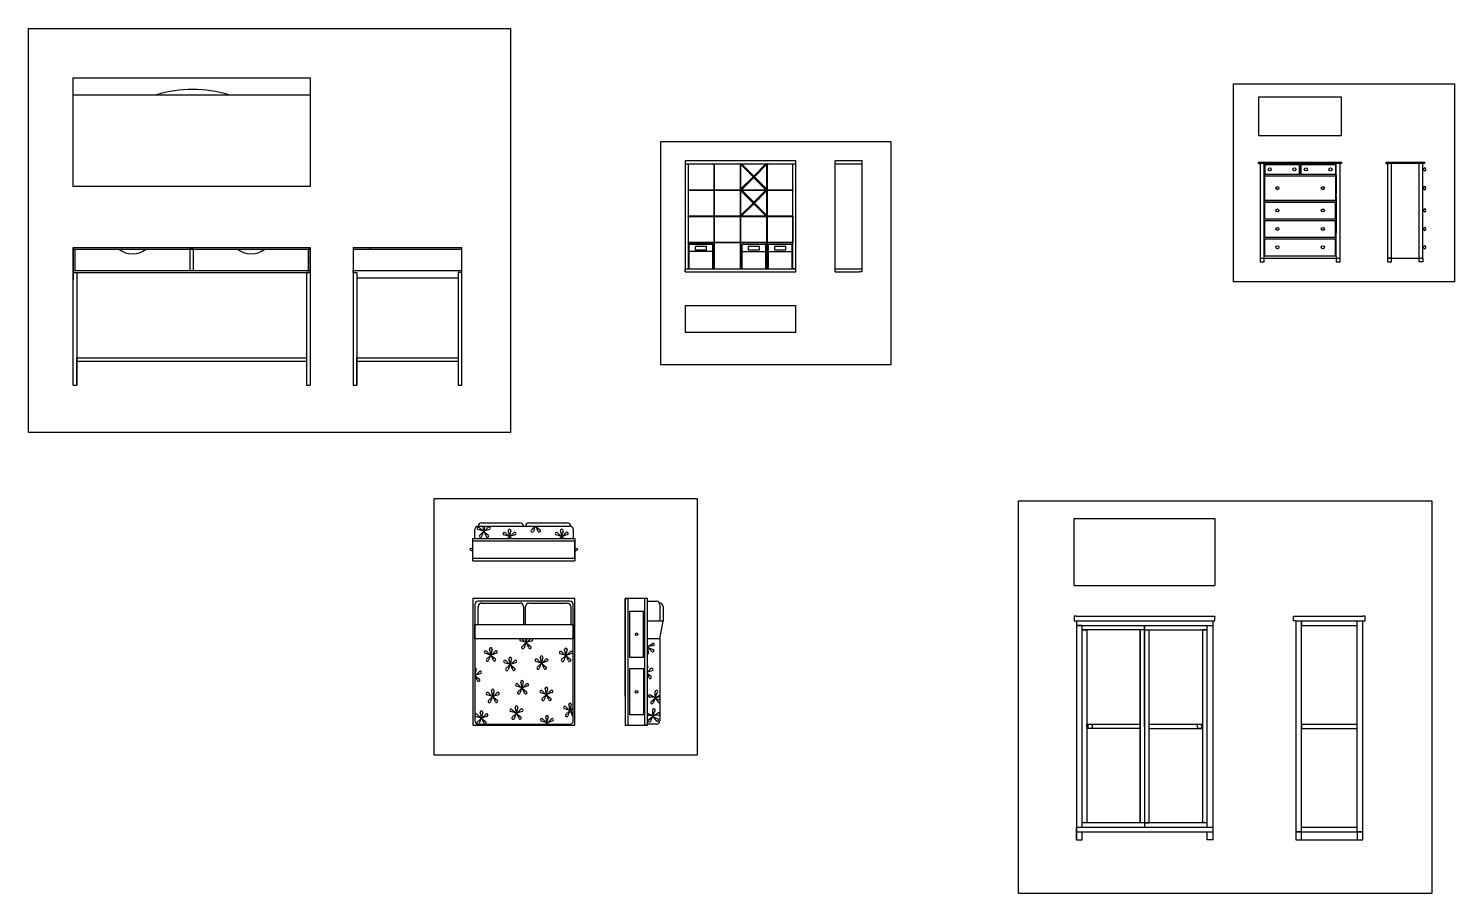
# Model space of a CAD drawing. Header units: inches. Extents: x 214 to 2567, y 417 to 1616.
# Drawn here: x 1905 to 2567, y 417 to 818 of the extents above; entities that cross this region are included whole.
import ezdxf

# ---------------------------------------------------------------- set-up
doc = ezdxf.new("R2010")
doc.units = ezdxf.units.IN
doc.header["$MEASUREMENT"] = 0

msp = doc.modelspace()

# ---------------------------------------------------------------- linework, layer by layer
for p, q in [((1926.15, 794.74), (2036.09, 794.74)), ((1926.15, 744.39), (1926.15, 794.74)), ((2036.09, 794.74), (2036.09, 744.39)), ((1926.15, 786.83), (2036.09, 786.83)), ((1953.04, 786.83), (1986.61, 786.83)), ((2514.28, 785.78), (2475.83, 785.78)), ((2475.83, 785.78), (2475.83, 767.98)), ((2514.28, 767.98), (2514.28, 785.78)), ((2475.83, 767.98), (2514.28, 767.98)), ((2261.3, 756.23), (2209.85, 756.23)), ((2209.85, 756.23), (2209.85, 704.78)), ((2209.85, 756.23), (2209.85, 754.83)), ((2209.85, 754.83), (2261.3, 754.83)), ((2209.85, 754.83), (2211.25, 754.83)), ((2211.25, 754.83), (2211.25, 706.18)), ((2211.25, 754.83), (2211.25, 743.37)), ((2222.72, 754.83), (2222.54, 754.83)), ((2223.24, 754.83), (2223.24, 742.85)), ((2223.59, 742.85), (2223.59, 754.83)), ((2235.58, 754.83), (2235.4, 754.83)), ((2235.4, 754.83), (2235.4, 742.85)), ((2235.75, 742.85), (2235.75, 754.83)), ((2235.75, 754.83), (2235.93, 754.83)), ((2235.75, 754.48), (2247.33, 742.85)), ((2247.68, 743.2), (2236.1, 754.83)), ((2241.72, 749.19), (2247.33, 754.83)), ((2247.68, 754.48), (2242.07, 748.84)), ((2247.68, 754.83), (2247.68, 742.85)), ((2248.03, 742.85), (2248.03, 754.83)), ((2248.44, 754.83), (2248.27, 754.83)), ((2259.9, 706.18), (2259.9, 754.83)), ((2261.3, 704.78), (2261.3, 756.23)), ((2292.01, 756.23), (2279.51, 756.17)), ((2279.51, 704.78), (2279.51, 756.17)), ((2279.51, 754.83), (2292.01, 754.83)), ((2292.01, 704.78), (2292.01, 756.23)), ((2475.83, 755.68), (2514.28, 755.68)), ((2475.83, 754.96), (2475.83, 755.68)), ((2514.28, 754.96), (2475.83, 754.96)), ((2475.83, 754.96), (2476.55, 754.96)), ((2476.55, 754.96), (2476.55, 709.39)), ((2478.33, 711.89), (2478.33, 754.96)), ((2478.33, 754.96), (2494.7, 754.96)), ((2478.33, 754.96), (2478.33, 748.56)), ((2478.33, 754.96), (2478.33, 749.62)), ((2478.33, 754.96), (2478.68, 754.96)), ((2478.33, 754.96), (2478.33, 754.61)), ((2478.68, 754.61), (2478.68, 749.98)), ((2494.7, 749.98), (2494.7, 754.61)), ((2494.7, 754.61), (2494.7, 749.98)), ((2495.42, 754.61), (2495.42, 749.98)), ((2511.79, 754.96), (2511.44, 754.96)), ((2511.44, 754.61), (2511.44, 749.98)), ((2511.79, 711.89), (2511.79, 754.96)), ((2513.57, 709.39), (2513.57, 754.96)), ((2514.28, 755.68), (2514.28, 754.96)), ((2534.87, 755.68), (2534.87, 754.96)), ((2534.87, 755.68), (2552.67, 755.68)), ((2552.67, 754.96), (2534.87, 754.96)), ((2534.87, 754.96), (2535.58, 754.96)), ((2535.58, 754.96), (2535.58, 709.39)), ((2537.36, 711.18), (2537.36, 754.96)), ((2550.18, 711.18), (2550.18, 754.96)), ((2551.96, 711.18), (2551.96, 754.96)), ((2552.67, 755.68), (2552.67, 754.96)), ((2235.75, 743.2), (2241.37, 748.84)), ((2241.72, 748.49), (2236.1, 742.85)), ((2478.33, 748.56), (2478.33, 739.66)), ((2478.68, 749.27), (2511.44, 749.27)), ((2511.79, 749.62), (2511.79, 740.72)), ((2036.09, 744.39), (1926.15, 744.39)), ((2211.25, 743.37), (2211.25, 730.51)), ((2211.25, 742.67), (2211.25, 742.85)), ((2211.25, 742.85), (2259.9, 742.85)), ((2259.9, 742.5), (2211.25, 742.5)), ((2223.24, 742.5), (2223.24, 730.68)), ((2223.59, 730.68), (2223.59, 742.5)), ((2235.4, 742.5), (2235.4, 730.68)), ((2235.75, 743.05), (2235.75, 742.85)), ((2235.75, 742.85), (2235.75, 743.02)), ((2235.75, 742.85), (2235.93, 742.85)), ((2235.75, 730.68), (2235.75, 742.5)), ((2236.11, 742.5), (2235.75, 742.5)), ((2235.75, 742.32), (2247.33, 730.68)), ((2236.1, 742.5), (2236.11, 742.5)), ((2247.68, 731.03), (2236.28, 742.5)), ((2241.72, 737.03), (2247.15, 742.5)), ((2247.68, 742.32), (2242.07, 736.68)), ((2247.68, 742.85), (2247.5, 742.85)), ((2247.68, 742.85), (2247.68, 743.02)), ((2247.68, 742.5), (2247.68, 730.68)), ((2248.03, 730.68), (2248.03, 742.5)), ((2259.9, 742.85), (2259.9, 742.5)), ((2478.33, 740.72), (2478.33, 731.82)), ((2235.75, 731.03), (2241.37, 736.68)), ((2241.72, 736.32), (2236.1, 730.68)), ((2478.33, 728.97), (2478.33, 737.52)), ((2478.33, 727.55), (2478.33, 735.38)), ((2478.68, 737.88), (2511.44, 737.88)), ((2478.68, 737.16), (2511.44, 737.16)), ((2478.68, 729.33), (2478.68, 737.16)), ((2511.44, 729.33), (2511.44, 737.16)), ((2511.79, 739.66), (2511.79, 730.76)), ((2211.25, 730.51), (2211.25, 730.68)), ((2211.25, 730.68), (2259.9, 730.68)), ((2211.25, 730.51), (2211.25, 717.65)), ((2259.92, 730.33), (2211.25, 730.33)), ((2223.24, 730.33), (2223.24, 718.52)), ((2223.59, 718.52), (2223.59, 730.33)), ((2235.4, 730.33), (2235.4, 718.52)), ((2235.75, 718.52), (2235.75, 730.33)), ((2247.68, 730.33), (2247.68, 718.52)), ((2248.03, 718.52), (2248.03, 730.33)), ((2259.9, 730.68), (2259.92, 730.33)), ((2259.9, 730.33), (2259.9, 718.52)), ((2478.68, 729.33), (2511.44, 729.33)), ((2478.68, 728.62), (2511.44, 728.62)), ((2478.68, 720.79), (2478.68, 728.62)), ((2511.44, 720.79), (2511.44, 728.62)), ((2511.79, 731.82), (2511.79, 722.92)), ((2511.79, 720.43), (2511.79, 728.97)), ((2511.79, 719.72), (2511.79, 727.55)), ((2223.24, 721.45), (2223.24, 718.17)), ((2478.33, 711.89), (2478.33, 726.13)), ((2478.68, 720.79), (2511.44, 720.79)), ((1926.15, 716.1), (2036.09, 716.1)), ((1926.15, 652.32), (1926.15, 716.1)), ((1926.15, 716.1), (1926.15, 700.99)), ((1926.15, 716.1), (1926.15, 715.26)), ((1926.15, 715.26), (2036.09, 715.26)), ((1926.99, 715.26), (1926.99, 705.38)), ((1926.99, 715.26), (1981.96, 715.26)), ((1947.34, 715.26), (1959.93, 715.26)), ((1981.96, 715.26), (1980.28, 715.26)), ((1980.28, 715.26), (1980.28, 705.38)), ((1980.28, 715.26), (1980.28, 705.38)), ((1981.96, 705.38), (1981.96, 715.26)), ((2036.09, 715.26), (2035.25, 715.26)), ((2035.25, 715.26), (2035.25, 705.38)), ((2035.25, 705.38), (2035.25, 715.26)), ((2036.09, 716.1), (2036.09, 716.1)), ((2036.09, 716.1), (2036.09, 652.32)), ((2055.94, 716.1), (2106.29, 716.1)), ((2055.94, 716.1), (2055.94, 652.32)), ((2055.94, 716.1), (2055.94, 715.26)), ((2055.94, 715.26), (2106.29, 715.26)), ((2063.85, 715.26), (2063.85, 716.1)), ((2106.29, 652.32), (2106.29, 716.1)), ((2211.25, 718.35), (2211.25, 718.52)), ((2211.25, 718.52), (2259.9, 718.52)), ((2259.9, 718.17), (2211.25, 718.17)), ((2211.25, 717.65), (2211.25, 706.18)), ((2222.79, 714.19), (2211.61, 714.19)), ((2212.06, 718.17), (2223.24, 718.17)), ((2214.53, 716.61), (2214.53, 715.04)), ((2219.87, 716.61), (2214.53, 716.61)), ((2214.53, 715.04), (2219.87, 715.04)), ((2219.87, 715.04), (2219.87, 716.61)), ((2223.24, 718.17), (2223.24, 706.18)), ((2223.59, 706.18), (2223.59, 718.17)), ((2235.4, 718.17), (2235.4, 706.18)), ((2235.75, 706.18), (2235.75, 718.17)), ((2236.17, 714.19), (2247.36, 714.19)), ((2239.09, 716.61), (2239.09, 715.04)), ((2244.44, 716.61), (2239.09, 716.61)), ((2239.09, 715.04), (2244.44, 715.04)), ((2244.44, 715.04), (2244.44, 716.61)), ((2247.36, 717.46), (2247.36, 714.19)), ((2247.68, 718.17), (2247.68, 706.18)), ((2248.03, 706.18), (2248.03, 718.17)), ((2248.38, 714.19), (2259.56, 714.19)), ((2251.3, 716.61), (2251.3, 715.04)), ((2256.64, 716.61), (2251.3, 716.61)), ((2251.3, 715.04), (2256.64, 715.04)), ((2256.64, 715.04), (2256.64, 716.61)), ((2259.56, 717.46), (2259.56, 714.19)), ((2259.9, 718.52), (2259.9, 718.17)), ((2478.33, 711.89), (2478.33, 720.43)), ((2478.33, 711.89), (2478.33, 719.72)), ((2478.68, 720.07), (2511.44, 720.07)), ((2478.68, 712.24), (2478.68, 720.07)), ((2511.44, 712.24), (2511.44, 720.07)), ((2476.55, 711.18), (2513.57, 711.18)), ((2476.55, 709.39), (2478.33, 709.39)), ((2478.33, 709.39), (2478.33, 711.89)), ((2478.68, 712.24), (2511.44, 712.24)), ((2511.79, 711.89), (2511.79, 709.39)), ((2511.79, 709.39), (2513.57, 709.39)), ((2537.36, 711.18), (2535.58, 711.18)), ((2535.58, 711.18), (2551.96, 711.18)), ((2535.58, 709.39), (2537.36, 709.39)), ((2537.36, 709.39), (2537.36, 711.18)), ((2550.18, 709.39), (2550.18, 711.18)), ((2550.18, 711.18), (2551.96, 711.18)), ((2551.96, 709.39), (2550.18, 709.39)), ((2551.96, 711.18), (2551.96, 709.39)), ((1926.15, 704.54), (1926.15, 705.38)), ((1926.15, 705.38), (2036.09, 705.38)), ((1926.15, 704.54), (2036.09, 704.54)), ((1926.15, 704.54), (1927.83, 704.54)), ((1927.83, 704.54), (1927.83, 652.32)), ((1981.12, 705.38), (1981.96, 705.38)), ((2036.09, 704.54), (2034.41, 704.54)), ((2034.41, 704.54), (2034.41, 652.32)), ((2055.94, 704.54), (2055.94, 705.38)), ((2055.94, 705.38), (2106.29, 705.38)), ((2055.94, 704.54), (2057.62, 704.54)), ((2057.62, 704.54), (2057.62, 652.32)), ((2057.62, 704.54), (2057.62, 702.03)), ((2057.62, 702.03), (2104.61, 702.03)), ((2106.29, 704.54), (2104.61, 704.54)), ((2104.61, 704.54), (2104.61, 652.32)), ((2209.85, 704.78), (2209.85, 706.18)), ((2209.85, 706.18), (2261.3, 706.18)), ((2209.85, 704.78), (2261.3, 704.78)), ((2222.54, 706.18), (2222.89, 706.18)), ((2235.4, 706.18), (2235.75, 706.18)), ((2248.27, 706.18), (2248.62, 706.18)), ((2261.3, 706.18), (2259.9, 706.18)), ((2279.51, 706.18), (2292.01, 706.18)), ((2279.51, 704.78), (2280.91, 704.78)), ((2280.91, 704.78), (2290.61, 704.78)), ((2292.01, 704.78), (2290.61, 704.78)), ((2209.85, 689.26), (2261.3, 689.26)), ((2209.85, 689.26), (2209.85, 676.76)), ((2261.3, 676.76), (2261.3, 689.26)), ((2209.85, 676.76), (2261.3, 676.76)), ((1927.83, 652.32), (1927.83, 664.9)), ((1927.83, 664.9), (2034.41, 664.9)), ((2034.41, 663.23), (1927.83, 663.23)), ((2034.41, 664.9), (2034.41, 663.23)), ((2057.62, 652.32), (2057.62, 664.9)), ((2057.62, 664.9), (2104.61, 664.9)), ((2104.61, 663.23), (2057.62, 663.23)), ((2104.61, 664.9), (2104.61, 663.23)), ((1926.15, 652.32), (1927.83, 652.32)), ((2034.41, 652.32), (2036.09, 652.32)), ((2055.94, 652.32), (2057.62, 652.32)), ((2104.61, 652.32), (2106.29, 652.32)), ((2115.5, 588.46), (2133.29, 588.46)), ((2137.46, 588.46), (2155.25, 588.41)), ((2390.35, 559.36), (2390.35, 590.39)), ((2390.35, 590.39), (2455.58, 590.39)), ((2455.58, 590.39), (2455.58, 559.36)), ((2112.42, 581.15), (2112.42, 585.28)), ((2116.11, 584.65), (2113.88, 585.32)), ((2114.01, 586.87), (2156.45, 586.87)), ((2114.47, 586.31), (2116.11, 584.65)), ((2114.56, 582.62), (2116.27, 584.2)), ((2116.27, 584.2), (2115.53, 581.99)), ((2116.56, 584.95), (2116.07, 586.87)), ((2117.05, 586.87), (2116.56, 584.95)), ((2116.84, 584.16), (2118.67, 582.71)), ((2117.74, 582.01), (2116.84, 584.16)), ((2117.02, 584.66), (2118.63, 586.35)), ((2119.24, 585.37), (2117.02, 584.66)), ((2128.05, 582.2), (2125.82, 582.87)), ((2126.42, 583.86), (2128.05, 582.2)), ((2128.5, 582.51), (2127.92, 584.77)), ((2129.08, 584.77), (2128.5, 582.51)), ((2128.97, 582.22), (2130.57, 583.91)), ((2131.19, 582.92), (2128.97, 582.22)), ((2138.54, 585.09), (2140.25, 586.67)), ((2140.25, 586.67), (2139.52, 584.46)), ((2140.82, 586.63), (2142.65, 585.18)), ((2141.73, 584.48), (2140.82, 586.63)), ((2152.26, 582.24), (2150.02, 582.91)), ((2150.62, 583.9), (2152.26, 582.24)), ((2152.7, 582.55), (2152.12, 584.8)), ((2153.28, 584.8), (2152.7, 582.55)), ((2153.17, 582.25), (2154.78, 583.94)), ((2155.39, 582.96), (2153.17, 582.25)), ((2158.04, 585.28), (2158.04, 581.15)), ((2111.48, 579.97), (2111.48, 581.15)), ((2111.48, 581.15), (2158.81, 581.15)), ((2111.48, 570.86), (2111.48, 581.15)), ((2158.81, 579.97), (2111.48, 579.97)), ((2127.56, 581.15), (2128.22, 581.75)), ((2128.22, 581.75), (2128.01, 581.15)), ((2128.78, 581.71), (2129.49, 581.15)), ((2129.02, 581.15), (2128.78, 581.71)), ((2151.72, 581.15), (2152.42, 581.79)), ((2152.42, 581.79), (2152.2, 581.15)), ((2152.99, 581.75), (2153.74, 581.15)), ((2153.24, 581.15), (2152.99, 581.75)), ((2158.81, 581.15), (2158.81, 570.86)), ((2158.81, 572.04), (2158.81, 579.97)), ((2158.81, 576.12), (2158.81, 570.86)), ((2111.48, 570.86), (2111.48, 572.04)), ((2111.48, 572.04), (2158.81, 572.04)), ((2111.48, 570.86), (2158.81, 570.86)), ((2390.35, 559.36), (2455.58, 559.36)), ((2158.81, 553.32), (2111.48, 553.32)), ((2111.48, 553.32), (2111.48, 494.58)), ((2112.42, 550.5), (2112.42, 496.65)), ((2156.46, 552.09), (2113.95, 552.09)), ((2158.04, 496.65), (2158.04, 550.49)), ((2158.81, 494.58), (2158.81, 553.32)), ((2182.16, 538.37), (2182.16, 553.32)), ((2182.16, 553.32), (2182.16, 494.58)), ((2192.44, 553.32), (2182.16, 553.32)), ((2182.16, 553.32), (2183.33, 553.32)), ((2183.33, 553.32), (2183.33, 494.58)), ((2191.27, 494.58), (2191.27, 553.32)), ((2192.44, 494.58), (2192.44, 553.32)), ((2192.44, 552.09), (2196.57, 552.09)), ((2198.16, 551.25), (2197.97, 551.25)), ((2198.16, 550.49), (2198.16, 542.92)), ((2199.75, 549.65), (2199.75, 542.92)), ((2190.54, 526.05), (2190.54, 547.46)), ((2199.75, 542.92), (2192.44, 542.92)), ((2198.16, 534.61), (2199.75, 542.92)), ((2391.41, 545.13), (2390.36, 545.13)), ((2390.36, 545.13), (2390.36, 545.07)), ((2390.36, 545.07), (2390.36, 542.97)), ((2390.36, 542.97), (2454.52, 542.97)), ((2391.41, 545.13), (2454.52, 545.13)), ((2391.41, 542.97), (2391.41, 441.52)), ((2454.52, 545.13), (2455.58, 545.13)), ((2454.52, 542.97), (2454.52, 441.52)), ((2454.52, 542.97), (2455.58, 542.97)), ((2455.58, 545.13), (2455.58, 545.07)), ((2455.58, 542.97), (2455.58, 545.07)), ((2492.03, 542.97), (2492.03, 545.13)), ((2492.03, 545.13), (2524.12, 545.13)), ((2493.09, 542.97), (2492.03, 542.97)), ((2493.09, 542.97), (2493.09, 441.52)), ((2493.09, 542.97), (2524.12, 542.97)), ((2495.72, 445.2), (2495.72, 542.97)), ((2495.72, 542.97), (2495.72, 540.86)), ((2521.49, 445.2), (2521.49, 542.97)), ((2525.17, 545.13), (2524.12, 545.13)), ((2524.12, 441.52), (2524.12, 542.97)), ((2524.12, 542.97), (2525.17, 542.97)), ((2525.17, 542.97), (2525.17, 545.13)), ((2112.42, 541.33), (2158.04, 541.33)), ((2112.42, 534.61), (2112.42, 541.33)), ((2158.04, 541.33), (2158.04, 534.61)), ((2182.16, 507.92), (2182.16, 538.37)), ((2394.04, 540.86), (2391.41, 540.86)), ((2391.41, 540.86), (2454.52, 540.86)), ((2394.04, 447.31), (2394.04, 540.86)), ((2394.04, 540.86), (2451.89, 540.86)), ((2422.97, 538.76), (2394.04, 538.76)), ((2394.04, 538.76), (2396.15, 538.76)), ((2396.15, 538.76), (2396.15, 449.41)), ((2422.97, 538.76), (2420.86, 538.76)), ((2420.86, 538.76), (2420.86, 449.41)), ((2420.86, 449.41), (2420.86, 538.76)), ((2422.97, 494.08), (2422.97, 540.86)), ((2422.97, 540.86), (2422.97, 447.31)), ((2422.97, 540.86), (2422.97, 538.76)), ((2422.97, 538.76), (2451.89, 538.76)), ((2425.07, 449.41), (2425.07, 538.76)), ((2451.89, 538.76), (2449.79, 538.76)), ((2449.79, 538.76), (2449.79, 449.41)), ((2451.89, 447.31), (2451.89, 540.86)), ((2495.72, 540.86), (2521.49, 540.86)), ((2158.04, 534.61), (2112.42, 534.61)), ((2119.81, 527.58), (2119.23, 529.84)), ((2120.39, 529.84), (2119.81, 527.58)), ((2120.28, 527.29), (2121.88, 528.98)), ((2135.76, 533.05), (2133.53, 533.72)), ((2134.22, 534.61), (2135.76, 533.05)), ((2134.22, 531.01), (2135.93, 532.6)), ((2135.93, 532.6), (2135.19, 530.39)), ((2136.21, 533.35), (2135.89, 534.61)), ((2136.53, 534.61), (2136.21, 533.35)), ((2136.5, 532.55), (2138.32, 531.11)), ((2137.4, 530.41), (2136.5, 532.55)), ((2136.68, 533.06), (2138.16, 534.61)), ((2138.9, 533.77), (2136.68, 533.06)), ((2154.61, 527.38), (2154.03, 529.64)), ((2155.18, 529.64), (2154.61, 527.38)), ((2198.16, 534.61), (2192.44, 534.61)), ((2192.44, 531.51), (2192.48, 531.22)), ((2192.48, 531.22), (2192.44, 531.28)), ((2192.44, 530.34), (2192.93, 528.06)), ((2192.95, 531.1), (2194.76, 532.57)), ((2195.24, 531.51), (2192.95, 531.1)), ((2192.95, 530.56), (2195.13, 529.76)), ((2194.48, 528.81), (2192.95, 530.56)), ((2198.16, 534.61), (2198.16, 496.65)), ((2119.36, 527.28), (2117.13, 527.95)), ((2117.73, 528.94), (2119.36, 527.28)), ((2117.81, 525.25), (2119.52, 526.83)), ((2119.52, 526.83), (2118.79, 524.62)), ((2120.09, 526.79), (2121.92, 525.34)), ((2121, 524.64), (2120.09, 526.79)), ((2122.5, 528), (2120.28, 527.29)), ((2128.34, 522.88), (2126.11, 523.55)), ((2126.71, 524.54), (2128.34, 522.88)), ((2126.79, 520.85), (2128.5, 522.43)), ((2128.5, 522.43), (2127.77, 520.23)), ((2128.79, 523.19), (2128.21, 525.45)), ((2129.37, 525.45), (2128.79, 523.19)), ((2129.07, 522.39), (2130.9, 520.95)), ((2129.98, 520.25), (2129.07, 522.39)), ((2129.26, 522.9), (2130.86, 524.59)), ((2131.48, 523.61), (2129.26, 522.9)), ((2142.86, 523.53), (2140.63, 524.2)), ((2141.23, 525.19), (2142.86, 523.53)), ((2141.32, 521.5), (2143.03, 523.08)), ((2143.03, 523.08), (2142.29, 520.87)), ((2143.31, 523.84), (2142.73, 526.09)), ((2143.89, 526.09), (2143.31, 523.84)), ((2143.59, 523.04), (2145.42, 521.59)), ((2144.5, 520.89), (2143.59, 523.04)), ((2143.78, 523.54), (2145.38, 525.23)), ((2146, 524.25), (2143.78, 523.54)), ((2154.16, 527.08), (2151.93, 527.75)), ((2152.52, 528.74), (2154.16, 527.08)), ((2152.61, 525.05), (2154.32, 526.63)), ((2154.32, 526.63), (2153.58, 524.42)), ((2154.89, 526.59), (2156.72, 525.14)), ((2155.79, 524.44), (2154.89, 526.59)), ((2155.07, 527.09), (2156.68, 528.78)), ((2157.29, 527.8), (2155.07, 527.09)), ((2113, 520.42), (2112.42, 518.16)), ((2112.7, 517.37), (2114.53, 515.92)), ((2113.61, 515.22), (2112.7, 517.37)), ((2112.89, 517.87), (2114.49, 519.56)), ((2115.11, 518.58), (2112.89, 517.87)), ((2192.55, 521.72), (2192.44, 521.29)), ((2192.44, 519.17), (2194.05, 520.86)), ((2194.66, 519.88), (2192.44, 519.17)), ((2192.44, 518.52), (2194.08, 517.22)), ((2193.16, 516.52), (2192.44, 518.23)), ((2118.64, 509.71), (2120.27, 508.05)), ((2120.72, 508.35), (2120.14, 510.61)), ((2121.3, 510.61), (2120.72, 508.35)), ((2121.19, 508.06), (2122.79, 509.75)), ((2133.83, 512.08), (2131.59, 512.75)), ((2132.19, 513.74), (2133.83, 512.08)), ((2132.28, 510.05), (2133.99, 511.63)), ((2133.99, 511.63), (2133.25, 509.42)), ((2134.27, 512.38), (2133.7, 514.64)), ((2134.85, 514.64), (2134.27, 512.38)), ((2134.56, 511.59), (2136.38, 510.14)), ((2135.46, 509.44), (2134.56, 511.59)), ((2134.74, 512.09), (2136.35, 513.78)), ((2136.96, 512.8), (2134.74, 512.09)), ((2145.12, 509), (2142.89, 509.67)), ((2143.49, 510.66), (2145.12, 509)), ((2145.57, 509.31), (2144.99, 511.56)), ((2146.15, 511.56), (2145.57, 509.31)), ((2146.04, 509.02), (2147.64, 510.7)), ((2148.26, 509.72), (2146.04, 509.02)), ((2196.07, 507.88), (2196.03, 510.21)), ((2197.15, 509.95), (2196.07, 507.88)), ((2120.27, 508.05), (2118.04, 508.72)), ((2118.73, 506.01), (2120.44, 507.6)), ((2120.44, 507.6), (2119.7, 505.39)), ((2121, 507.55), (2122.83, 506.11)), ((2121.91, 505.41), (2121, 507.55)), ((2123.41, 508.77), (2121.19, 508.06)), ((2131.69, 500.61), (2131.11, 502.87)), ((2132.27, 502.87), (2131.69, 500.61)), ((2143.58, 506.97), (2145.29, 508.55)), ((2145.29, 508.55), (2144.55, 506.34)), ((2145.85, 508.51), (2147.68, 507.06)), ((2146.76, 506.36), (2145.85, 508.51)), ((2154.46, 503.25), (2156.09, 501.59)), ((2156.54, 501.9), (2155.96, 504.16)), ((2157.12, 504.16), (2156.54, 501.9)), ((2157.01, 501.61), (2158.04, 502.69)), ((2195.7, 507.59), (2193.37, 507.61)), ((2193.67, 508.73), (2195.7, 507.59)), ((2194.07, 505.51), (2195.83, 507.03)), ((2195.83, 507.03), (2195.01, 504.85)), ((2196.37, 507.01), (2198.16, 506.15)), ((2197.72, 505.12), (2196.37, 507.01)), ((2196.5, 507.55), (2198.16, 508.59)), ((2198.16, 507.65), (2196.5, 507.55)), ((2115, 498.05), (2112.77, 498.72)), ((2115, 498.05), (2112.77, 498.72)), ((2113.37, 499.71), (2115, 498.05)), ((2113.37, 499.71), (2115, 498.05)), ((2113.45, 496.02), (2115.16, 497.6)), ((2113.45, 496.02), (2115.16, 497.6)), ((2115.16, 497.6), (2114.43, 495.39)), ((2115.16, 497.6), (2114.43, 495.39)), ((2115.45, 498.35), (2114.87, 500.61)), ((2115.45, 498.35), (2114.87, 500.61)), ((2116.03, 500.61), (2115.45, 498.35)), ((2116.03, 500.61), (2115.45, 498.35)), ((2115.73, 497.56), (2117.56, 496.11)), ((2116.64, 495.41), (2115.73, 497.56)), ((2115.73, 497.56), (2117.56, 496.11)), ((2116.64, 495.41), (2115.73, 497.56)), ((2115.92, 498.06), (2117.52, 499.75)), ((2115.92, 498.06), (2117.52, 499.75)), ((2118.14, 498.77), (2115.92, 498.06)), ((2118.14, 498.77), (2115.92, 498.06)), ((2131.24, 500.3), (2129.01, 500.97)), ((2129.61, 501.96), (2131.24, 500.3)), ((2129.7, 498.27), (2131.41, 499.85)), ((2131.41, 499.85), (2130.67, 497.64)), ((2131.98, 499.81), (2133.8, 498.36)), ((2132.88, 497.67), (2131.98, 499.81)), ((2132.16, 500.32), (2133.77, 502.01)), ((2134.38, 501.03), (2132.16, 500.32)), ((2145.4, 495.86), (2143.17, 496.53)), ((2143.77, 497.52), (2145.4, 495.86)), ((2145.85, 496.17), (2145.27, 498.43)), ((2146.43, 498.43), (2145.85, 496.17)), ((2146.32, 495.88), (2147.92, 497.57)), ((2148.54, 496.59), (2146.32, 495.88)), ((2156.09, 501.59), (2153.86, 502.26)), ((2154.55, 499.56), (2156.26, 501.14)), ((2156.26, 501.14), (2155.52, 498.93)), ((2156.83, 501.1), (2158.04, 500.14)), ((2157.73, 498.96), (2156.83, 501.1)), ((2158.04, 501.94), (2157.01, 501.61)), ((2192.44, 500.26), (2194.54, 499.12)), ((2194.54, 499.12), (2192.44, 499.14)), ((2192.91, 497.05), (2194.68, 498.57)), ((2194.68, 498.57), (2193.86, 496.39)), ((2194.92, 499.42), (2194.87, 501.75)), ((2196, 501.48), (2194.92, 499.42)), ((2195.21, 498.55), (2197.31, 497.54)), ((2196.57, 496.65), (2195.21, 498.55)), ((2195.35, 499.08), (2197.32, 500.33)), ((2197.67, 499.23), (2195.35, 499.08)), ((2111.48, 494.58), (2158.81, 494.58)), ((2113.96, 495.06), (2156.45, 495.06)), ((2145.18, 495.06), (2145.57, 495.41)), ((2145.57, 495.41), (2145.45, 495.06)), ((2146.13, 495.37), (2146.53, 495.06)), ((2146.27, 495.06), (2146.13, 495.37)), ((2182.16, 494.58), (2192.44, 494.58)), ((2192.44, 494.58), (2191.27, 494.58)), ((2196.57, 495.06), (2192.44, 495.06)), ((2396.15, 494.08), (2396.15, 495.14)), ((2396.15, 495.14), (2420.86, 495.14)), ((2420.86, 493.03), (2396.15, 493.03)), ((2420.86, 495.14), (2420.86, 493.03)), ((2425.07, 495.14), (2449.79, 495.14)), ((2425.07, 493.03), (2449.79, 493.03)), ((2495.72, 495.14), (2521.49, 495.14)), ((2495.72, 495.14), (2495.72, 493.03)), ((2495.72, 493.03), (2521.49, 493.03)), ((2391.41, 445.2), (2391.41, 447.31)), ((2391.41, 447.31), (2454.52, 447.31)), ((2391.41, 441.52), (2391.41, 445.2)), ((2391.41, 445.2), (2454.52, 445.2)), ((2422.97, 449.41), (2394.04, 449.41)), ((2394.04, 441.52), (2394.04, 445.2)), ((2451.89, 449.41), (2422.97, 449.41)), ((2422.97, 449.41), (2425.07, 449.41)), ((2449.79, 447.31), (2451.89, 447.31)), ((2451.89, 447.31), (2451.89, 449.41)), ((2451.89, 441.52), (2451.89, 445.2)), ((2454.52, 445.2), (2454.52, 441.52)), ((2495.72, 445.2), (2493.09, 445.2)), ((2493.09, 445.2), (2524.12, 445.2)), ((2495.72, 445.2), (2495.72, 447.31)), ((2495.72, 447.31), (2521.49, 447.31)), ((2495.72, 441.52), (2495.72, 445.2)), ((2524.12, 445.2), (2521.49, 445.2)), ((2521.49, 445.2), (2521.49, 441.52)), ((2524.12, 441.52), (2524.12, 445.2)), ((2391.41, 441.52), (2394.04, 441.52)), ((2454.52, 441.52), (2451.89, 441.52)), ((2493.09, 441.52), (2524.12, 441.52)), ((2493.09, 441.52), (2495.72, 441.52)), ((2521.49, 441.52), (2524.12, 441.52))]:
    msp.add_line(p, q)
at = {"color": 6}
msp.add_lwpolyline([(1905.44, 817.58), (2128.89, 817.58), (2128.89, 630.36), (1905.44, 630.36)], close=True, dxfattribs=at)
for points in [[(1964.74, 786.83), (1998.31, 786.83)], [(2113.91, 541.33), (2113.91, 549.65)], [(2115.5, 551.25), (2133.29, 551.25)], [(2134.89, 549.65), (2134.89, 541.33)], [(2135.87, 541.33), (2135.87, 549.64)], [(2137.46, 551.23), (2155.25, 551.23)], [(2156.84, 549.64), (2156.84, 541.33)]]:
    msp.add_lwpolyline(points)
at = {"color": 5}
msp.add_lwpolyline([(2464.18, 791.92), (2566.63, 791.92), (2566.63, 700.22), (2464.18, 700.22)], close=True, dxfattribs=at)
at = {"color": 4}
msp.add_lwpolyline([(2198.71, 765.17), (2305.29, 765.17), (2305.29, 661.75), (2198.71, 661.75)], close=True, dxfattribs=at)
for points in [[(2478.68, 754.61), (2494.7, 754.61), (2494.7, 749.98), (2478.68, 749.98)], [(2495.42, 754.61), (2511.44, 754.61), (2511.44, 749.98), (2495.42, 749.98)], [(2478.68, 749.27), (2511.44, 749.27), (2511.44, 737.88), (2478.68, 737.88)], [(2211.61, 706.18), (2222.79, 706.18), (2222.79, 717.46), (2211.61, 717.46)], [(2236.17, 706.18), (2247.36, 706.18), (2247.36, 717.46), (2236.17, 717.46)], [(2248.38, 706.18), (2259.56, 706.18), (2259.56, 717.46), (2248.38, 717.46)], [(2248.38, 717.46), (2248.38, 717.46), (2248.38, 717.46), (2248.38, 717.46)], [(2184.29, 547.46), (2190.54, 547.46), (2190.54, 526.05), (2184.29, 526.05)], [(2184.29, 520.84), (2190.54, 520.84), (2190.54, 499.42), (2184.29, 499.42)]]:
    msp.add_lwpolyline(points, close=True)
at = {"color": 1}
msp.add_lwpolyline([(2215.59, 599.54), (2093.35, 599.54), (2093.35, 480.88), (2215.59, 480.88)], close=True, dxfattribs=at)
at = {"color": 3}
msp.add_lwpolyline([(2364.46, 598.7), (2556.17, 598.7), (2556.17, 416.61), (2364.46, 416.61)], close=True, dxfattribs=at)
for centre, radius in [((2480.98, 752.29), 0.712), ((2492.4, 752.29), 0.712), ((2497.71, 752.29), 0.712), ((2509.14, 752.29), 0.712), ((2484.54, 743.57), 0.712), ((2505.58, 743.57), 0.712), ((2484.54, 733.25), 0.712), ((2505.58, 733.25), 0.712), ((2484.54, 724.7), 0.712), ((2505.58, 724.7), 0.712), ((2484.54, 716.16), 0.712), ((2505.58, 716.16), 0.712), ((2116.56, 584.56), 0.307), ((2128.5, 582.11), 0.307), ((2152.71, 582.15), 0.307), ((2110.86, 576.12), 0.614), ((2159.42, 576.12), 0.614), ((2187.41, 536.76), 0.625), ((2136.22, 532.95), 0.307), ((2119.81, 527.19), 0.307), ((2128.79, 522.79), 0.307), ((2143.31, 523.44), 0.307), ((2154.61, 526.99), 0.307), ((2134.28, 511.99), 0.307), ((2145.57, 508.91), 0.307), ((2187.41, 510.13), 0.625), ((2120.72, 507.95), 0.307), ((2196.13, 507.42), 0.307), ((2115.45, 497.96), 0.307), ((2115.45, 497.96), 0.307), ((2131.7, 500.21), 0.307), ((2145.85, 495.77), 0.307), ((2156.55, 501.5), 0.307), ((2194.97, 498.96), 0.307), ((2397.67, 494.08), 1.05), ((2448.38, 494.08), 1.05)]:
    msp.add_circle(centre, radius)
for centre, radius, start, end in [((1981.57, 731.02), 58.27, 73.30569, 106.79019), ((2551.73, 753.56), 1.08, 281.86022, 329.55628), ((2551.73, 751.03), 1.08, 30.44372, 78.13978), ((2552.67, 752.29), 0.712, 270, 90), ((2551.73, 744.83), 1.08, 281.86022, 329.55628), ((2551.73, 742.31), 1.08, 30.44372, 78.13978), ((2552.67, 743.57), 0.712, 270, 90), ((2551.73, 734.51), 1.08, 281.86022, 329.55628), ((2552.67, 733.25), 0.712, 270, 90), ((2551.73, 731.99), 1.08, 30.44372, 78.13978), ((2551.73, 725.96), 1.08, 281.86022, 329.55628), ((2551.73, 723.44), 1.08, 30.44372, 78.13978), ((2552.67, 724.7), 0.712, 270, 90), ((1953.63, 723.29), 10.2, 231.91392, 308.08608), ((2008.66, 723.29), 10.2, 231.91392, 308.08608), ((2551.73, 717.42), 1.08, 281.86022, 329.55628), ((2551.73, 714.9), 1.08, 30.44372, 78.13978), ((2552.67, 716.16), 0.712, 270, 90), ((2114.11, 585.85), 0.583, 51.62668, 246.22932), ((2115.01, 582.24), 0.583, 139.85219, 334.45484), ((2118.25, 582.3), 0.583, 209.89479, 44.49744), ((2119, 585.9), 0.583, 294.76118, 129.36383), ((2126.06, 583.41), 0.583, 51.62668, 246.22932), ((2128.5, 584.84), 0.583, 352.69868, 187.30132), ((2130.94, 583.45), 0.583, 294.76118, 129.36383), ((2138.99, 584.71), 0.583, 139.85219, 334.45484), ((2140.54, 587.03), 0.307, 211.22763, 328.77237), ((2142.23, 584.77), 0.583, 209.89479, 44.49744), ((2150.26, 583.44), 0.583, 51.62668, 246.22932), ((2152.7, 584.88), 0.583, 352.69868, 187.30132), ((2155.15, 583.49), 0.583, 294.76118, 129.36383), ((2114.01, 550.5), 1.59, 90, 180), ((2115.5, 549.65), 1.59, 90, 180), ((2133.29, 549.65), 1.59, 0, 90), ((2137.46, 549.64), 1.59, 90, 180), ((2155.25, 549.64), 1.59, 0, 90), ((2156.47, 550.51), 1.58, 359.40648, 90.24584), ((2117.36, 528.48), 0.583, 51.62668, 246.22932), ((2119.81, 529.92), 0.583, 352.69868, 187.30132), ((2122.25, 528.53), 0.583, 294.76118, 129.36383), ((2133.77, 534.25), 0.583, 141.2765, 246.22932), ((2134.66, 530.64), 0.583, 139.85219, 334.45484), ((2137.9, 530.7), 0.583, 209.89479, 44.49744), ((2138.65, 534.3), 0.583, 294.76118, 32.8035), ((2154.61, 529.72), 0.583, 352.69868, 187.30132), ((2192.61, 530.78), 0.307, 235.46573, 124.53427), ((2194.87, 529.24), 0.583, 228.30791, 62.91055), ((2195.07, 532.07), 0.583, 287.23591, 121.83855), ((2118.26, 524.87), 0.583, 139.85219, 334.45484), ((2121.5, 524.93), 0.583, 209.89479, 44.49744), ((2126.34, 524.09), 0.583, 51.62668, 246.22932), ((2128.79, 525.52), 0.583, 352.69868, 187.30132), ((2131.23, 524.14), 0.583, 294.76118, 129.36383), ((2140.87, 524.73), 0.583, 51.62668, 246.22932), ((2143.31, 526.17), 0.583, 352.69868, 187.30132), ((2145.75, 524.78), 0.583, 294.76118, 129.36383), ((2152.16, 528.28), 0.583, 51.62668, 246.22932), ((2153.06, 524.67), 0.583, 139.85219, 334.45484), ((2156.3, 524.73), 0.583, 209.89479, 44.49744), ((2157.05, 528.33), 0.583, 294.76118, 129.36383), ((2192.35, 528.01), 0.583, 279.34514, 4.97306), ((2112.42, 520.49), 0.583, 352.69868, 89.56023), ((2112.42, 517.76), 0.307, 270, 90), ((2114.11, 515.51), 0.583, 209.89479, 44.49744), ((2114.86, 519.11), 0.583, 294.76118, 129.36383), ((2127.24, 520.48), 0.583, 139.85219, 334.45484), ((2130.48, 520.54), 0.583, 209.89479, 44.49744), ((2141.76, 521.12), 0.583, 139.85219, 334.45484), ((2145, 521.18), 0.583, 209.89479, 44.49744), ((2191.97, 521.8), 0.583, 352.69868, 36.51239), ((2193.67, 516.81), 0.583, 209.89479, 44.49744), ((2194.42, 520.41), 0.583, 294.76118, 129.36383), ((2118.28, 509.25), 0.583, 51.62668, 246.22932), ((2120.72, 510.68), 0.583, 352.69868, 187.30132), ((2123.16, 509.3), 0.583, 294.76118, 129.36383), ((2131.83, 513.28), 0.583, 51.62668, 246.22932), ((2132.73, 509.67), 0.583, 139.85219, 334.45484), ((2134.27, 514.72), 0.583, 352.69868, 187.30132), ((2135.97, 509.73), 0.583, 209.89479, 44.49744), ((2136.72, 513.33), 0.583, 294.76118, 129.36383), ((2143.13, 510.2), 0.583, 51.62668, 246.22932), ((2145.57, 511.64), 0.583, 352.69868, 187.30132), ((2148.01, 510.25), 0.583, 294.76118, 129.36383), ((2196.61, 510.15), 0.583, 339.48901, 174.09166), ((2119.17, 505.64), 0.583, 139.85219, 334.45484), ((2122.41, 505.7), 0.583, 209.89479, 44.49744), ((2131.69, 502.94), 0.583, 352.69868, 187.30132), ((2144.02, 506.59), 0.583, 139.85219, 334.45484), ((2147.26, 506.65), 0.583, 209.89479, 44.49744), ((2154.1, 502.8), 0.583, 51.62668, 246.22932), ((2156.54, 504.23), 0.583, 352.69868, 187.30132), ((2193.45, 508.19), 0.583, 67.71453, 262.31717), ((2194.5, 505.12), 0.583, 137.75713, 332.35977), ((2198.15, 505.51), 0.583, 222.62352, 270.76231), ((2113, 499.25), 0.583, 51.62668, 246.22932), ((2113, 499.25), 0.583, 51.62668, 246.22932), ((2114.01, 496.65), 1.59, 180, 270), ((2113.9, 495.64), 0.583, 139.85219, 334.45484), ((2113.9, 495.64), 0.583, 139.85219, 334.45484), ((2115.45, 500.69), 0.583, 352.69868, 187.30132), ((2115.45, 500.69), 0.583, 352.69868, 187.30132), ((2117.14, 495.7), 0.583, 209.89479, 44.49744), ((2117.14, 495.7), 0.583, 209.89479, 44.49744), ((2117.89, 499.3), 0.583, 294.76118, 129.36383), ((2117.89, 499.3), 0.583, 294.76118, 129.36383), ((2129.25, 501.51), 0.583, 51.62668, 246.22932), ((2130.14, 497.9), 0.583, 139.85219, 334.45484), ((2133.39, 497.96), 0.583, 209.89479, 44.49744), ((2134.14, 501.56), 0.583, 294.76118, 129.36383), ((2143.41, 497.07), 0.583, 51.62668, 246.22932), ((2145.85, 498.5), 0.583, 352.69868, 187.30132), ((2148.29, 497.12), 0.583, 294.76118, 129.36383), ((2154.99, 499.19), 0.583, 139.85219, 334.45484), ((2156.45, 496.65), 1.59, 270, 0), ((2158.24, 499.25), 0.583, 209.89479, 250.71568), ((2193.34, 496.66), 0.583, 137.75713, 332.35977), ((2195.45, 501.69), 0.583, 339.48901, 174.09166), ((2197, 497.05), 0.583, 222.62352, 57.22616), ((2197.57, 499.8), 0.583, 280.56101, 115.16366)]:
    msp.add_arc(centre, radius, start, end)
at = {"color": 0}
for centre, start, end in [((2115.5, 586.86), 90, 180), ((2133.29, 586.87), 0, 90), ((2137.46, 586.87), 90, 180), ((2114.01, 585.28), 90, 180), ((2155.25, 586.82), 0, 90), ((2156.45, 585.28), 0, 90), ((2196.57, 550.49), 0, 90), ((2198.16, 549.65), 0, 90), ((2196.57, 496.65), 270, 0)]:
    msp.add_arc(centre, 1.59, start, end, dxfattribs=at)

doc.saveas('drawing.dxf')
